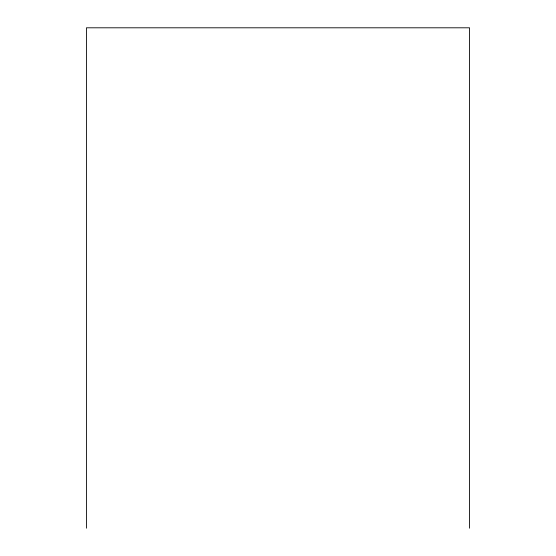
<?xml version="1.0" encoding="UTF-8"?>
<svg xmlns="http://www.w3.org/2000/svg" width="556" height="556" viewBox="0 0 556 556"><rect width="100%" height="100%" fill="white"/><g stroke="black" fill="none" stroke-linecap="round" stroke-linejoin="round"><path stroke-width="0.83" d="M469.549 528.2L469.549 27.8L86.451 27.8L86.451 528.2"/></g></svg>
